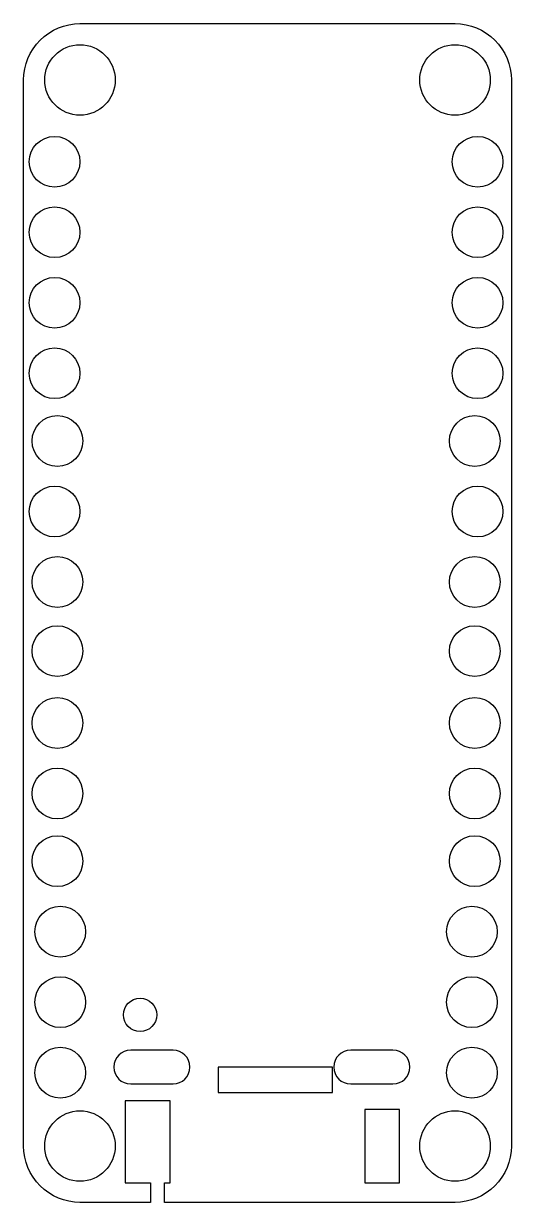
# Model space of a CAD drawing. Header units: millimetres. Extents: x -8.6 to 8.7, y -20.3 to 21.5.
import ezdxf

# ---------------------------------------------------------------- set-up
doc = ezdxf.new("R2010")
doc.units = ezdxf.units.MM
doc.layers.get('0').update_dxf_attribs({"linetype": 'CONTINUOUS'})

msp = doc.modelspace()

# ---------------------------------------------------------------- linework, layer by layer
for points in [[(-4.1, -19.6), (-4.1, -20.3), (-6.6, -20.3, -0.414214), (-8.6, -18.3), (-8.6, 19.5, -0.414214), (-6.6, 21.5), (6.7, 21.5, -0.414214), (8.7, 19.5), (8.7, -18.3, -0.414214), (6.7, -20.3), (-3.6, -20.3), (-3.6, -19.6), (-3.4, -19.6), (-3.4, -16.7), (-5, -16.7), (-5, -19.6)], [(-4.8, -16.1), (-3.3, -16.1, 1), (-3.3, -14.9), (-4.8, -14.9, 1)], [(3, -16.1), (4.5, -16.1, 1), (4.5, -14.9), (3, -14.9, 1)]]:
    msp.add_lwpolyline(points, format="xyb", close=True)
for points in [[(-1.7, -16.4), (2.35, -16.4), (2.35, -15.5), (-1.7, -15.5)], [(4.73, -17), (3.5, -17), (3.5, -19.6), (4.73, -19.6)]]:
    msp.add_lwpolyline(points, close=True)
for centre, radius in [((-6.6, 19.5), 1.25), ((6.7, 19.5), 1.25), ((-7.5, 16.6), 0.9), ((7.5, 16.6), 0.9), ((-7.5, 14.1), 0.9), ((7.5, 14.1), 0.9), ((-7.5, 11.6), 0.9), ((7.5, 11.6), 0.9), ((-7.5, 9.1), 0.9), ((7.5, 9.1), 0.9), ((-7.4, 6.7), 0.9), ((7.4, 6.7), 0.9), ((-7.5, 4.2), 0.9), ((7.5, 4.2), 0.9), ((-7.4, 1.7), 0.9), ((7.4, 1.7), 0.9), ((-7.4, -0.75), 0.9), ((7.4, -0.75), 0.9), ((-7.4, -3.3), 0.9), ((7.4, -3.3), 0.9), ((-7.4, -5.8), 0.9), ((7.4, -5.8), 0.9), ((-7.4, -8.2), 0.9), ((7.4, -8.2), 0.9), ((-7.3, -10.7), 0.9), ((7.3, -10.7), 0.9), ((-7.3, -13.2), 0.9), ((7.3, -13.2), 0.9), ((-4.47, -13.65), 0.59), ((-7.3, -15.7), 0.9), ((7.3, -15.7), 0.9), ((-6.6, -18.3), 1.25), ((6.7, -18.3), 1.25)]:
    msp.add_circle(centre, radius)

doc.saveas('drawing.dxf')
